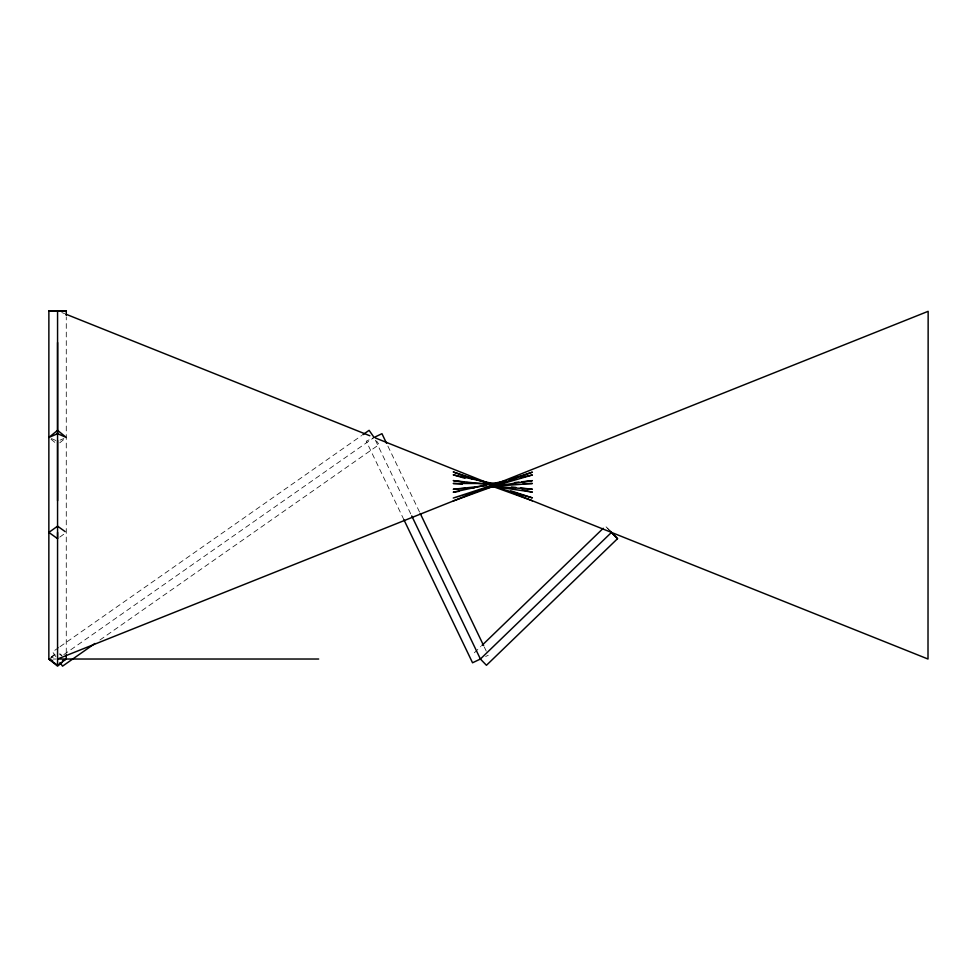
<?xml version="1.0" encoding="UTF-8"?>
<svg xmlns="http://www.w3.org/2000/svg" width="977" height="977" viewBox="0 0 977 977"><rect width="100%" height="100%" fill="white"/><g stroke="black" fill="none" stroke-linecap="round" stroke-linejoin="round"><path stroke-width="0.73" stroke-dasharray="4.88 3.66" d="M66.265 652.954L66.277 316.927M474.358 652.758L480.916 646.432M59.756 442.813L66.289 437.464M51.024 657.24L56.471 652.783M59.756 537.118L64.116 533.992M51.024 657.46L56.471 653.54M58.791 647.531L52.563 651.891L55.897 656.642M60.037 646.664L361.624 435.559M63.786 654.663L374.093 437.464L366.253 441.225L403.88 519.666M99.935 639.984L379.088 444.584L376.597 441.018M485.63 656.507L488.256 655.262M60.061 440.151L63.798 438.539M48.85 659.023L56.312 655.799M53.198 659.023L56.104 659.023M61.807 312.542L64.641 313.678M51.366 438.539L56.336 440.688M59.731 654.334L61.905 655.897M51.048 439.247L57.582 444.596M59.731 653.674L61.905 655.457M609.465 530.34L605.435 526.163L608.463 529.29M387.881 446.074L420.244 513.511M484.287 647.006L486.265 651.134M375.4 440.212L411.72 515.905"/><path stroke-width="1.47" d="M66.277 315.412L66.277 310.845L48.874 310.845L48.85 659.023L57.558 666.155L61.905 662.589M66.265 654.443L66.253 659.023L57.558 665.288L57.57 310.845M482.003 645.382L603.249 528.276M609.465 530.34L617.525 538.681L486.448 665.288L480.403 659.023L411.732 515.905M362.87 434.692L369.098 430.332L374.093 437.464L381.946 433.69L386.562 443.326M94.952 643.477L62.54 666.155L60.049 662.589M62.528 660.635L66.253 659.023M453.267 500.969L532.392 472.147L509.371 479.683M503.619 481.563L453.255 498.026L532.38 474.969L520.656 477.521M506.001 480.708L453.243 492.176L459.214 491.309M487.584 487.169L532.38 480.647L521.926 481.783M486.094 485.691L453.243 489.269L465.418 488.378M514.464 482.601L518.934 482.113M469.986 488.048L474.541 487.718M491.284 486.497L532.367 483.493L523.245 483.493M48.874 310.845L66.277 310.845M495.852 483.493L453.243 483.481L462.365 484.14M318.685 659.023L57.558 659.023L928.15 311.321L928.003 659.023L509.75 491.724M491.284 486.253L532.367 489.233L520.423 487.938M486.082 484.189L453.243 480.599L463.684 482.113M511.472 486.961L515.941 487.45M466.676 482.553L471.158 483.2M490.564 486.033L532.367 492.115L522.109 489.88M495.73 484.128L453.23 474.846L464.954 478.266M487.755 483.285L453.23 471.976L473.015 479.182M510.776 490.82L532.355 497.879L491.333 485.935L532.355 500.761M369.856 435.766L66.045 314.24M375.51 438.026L488.549 483.236M499.858 487.767L504.095 489.465M52.575 660.635L48.85 659.023L57.558 665.288M65.203 531.647L57.582 526.163L48.874 532.428L57.582 538.681M617.525 538.681L611.48 532.428L480.403 659.023L472.55 662.785L403.88 519.666M420.244 513.511L483.627 645.626M57.57 342.512L57.582 434.447M57.582 440.468L57.582 500.761M57.558 532.416L57.558 538.51M57.582 430.332L48.874 437.464L57.582 433.69L66.289 437.464L57.582 430.332"/></g></svg>
